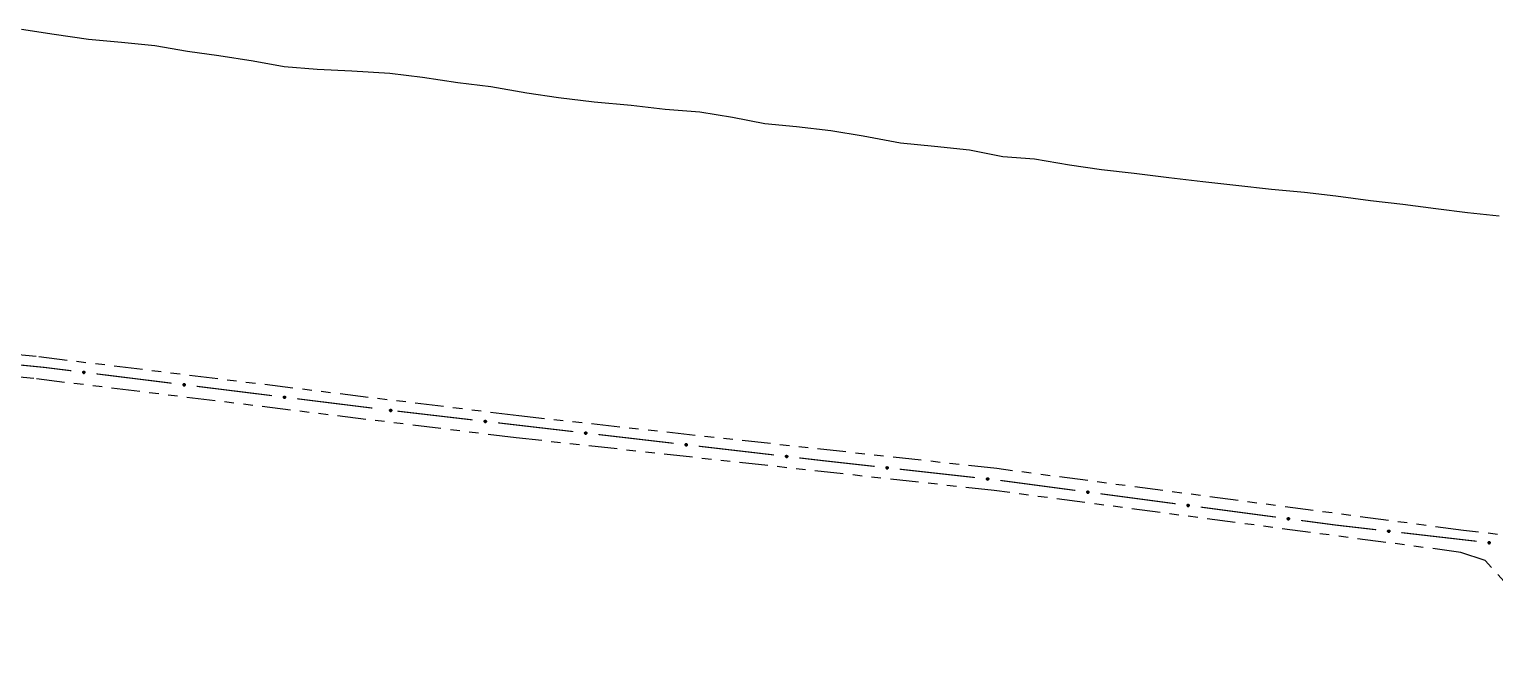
# Model space of a CAD drawing. Extents: x 210853 to 212686, y 4878863 to 4882037.
# Drawn here: x 211637.1 to 211868.9, y 4879648.9 to 4879748.4 of the extents above; entities that cross this region are included whole.
import ezdxf

# ---------------------------------------------------------------- set-up
doc = ezdxf.new("R2010")
doc.units = 0
doc.header["$LTSCALE"] = 1.5
doc.header["$MEASUREMENT"] = 0
doc.linetypes.add('TRACO_13', pattern=[8, 5, -1, 1, -1])
doc.linetypes.add('TRACO_25', pattern=[8, 3, -1, 1, -1, 1, -1])
for name, color, linetype in [('HD-CURSO-INTER', 170, 'CONTINUOUS'), ('SV-EIXO-RUA-N-PAV', 6, 'CONTINUOUS'), ('SV-RUA-NAO-PAV', 7, 'CONTINUOUS')]:
    doc.layers.add(name, color=color, linetype=linetype)

msp = doc.modelspace()

# ---------------------------------------------------------------- linework, layer by layer
at = {"layer": 'HD-CURSO-INTER', "linetype": 'TRACO_13'}
msp.add_polyline3d([(211635.853897, 4879748.361607, 11.819905), (211641.022108, 4879747.606662, 11.79043), (211646.410269, 4879746.791952, 11.751129), (211651.658175, 4879746.316883, 11.731479), (211656.936085, 4879745.821855, 11.643052), (211662.084439, 4879744.926989, 11.643052), (211667.052728, 4879744.191855, 11.643052), (211672.470903, 4879743.347192, 11.643052), (211677.409331, 4879742.482122, 11.643052), (211682.617218, 4879742.046991, 11.643052), (211688.094783, 4879741.811958, 11.643052), (211694.132218, 4879741.427519, 11.633227), (211699.260316, 4879740.812442, 11.623402), (211704.868408, 4879739.957952, 11.613577), (211710.096485, 4879739.312984, 11.613577), (211715.814667, 4879738.308694, 11.603752), (211720.822956, 4879737.553609, 11.534976), (211726.470829, 4879736.909009, 11.495675), (211732.298519, 4879736.364497, 11.495675), (211737.676523, 4879735.71966, 11.476025), (211743.164274, 4879735.284774, 11.367948), (211748.352533, 4879734.469888, 11.338472), (211753.431035, 4879733.455044, 11.289347), (211758.449062, 4879732.969781, 11.259871), (211763.867047, 4879732.324979, 11.259871), (211769.02532, 4879731.510067, 11.259871), (211774.92351, 4879730.406004, 11.250046), (211780.271405, 4879729.891051, 11.083018), (211785.809312, 4879729.266341, 10.955292), (211791.087717, 4879728.251672, 10.945466), (211796.125649, 4879727.856364, 10.87669), (211801.633866, 4879726.921842, 10.827564), (211806.702116, 4879726.176803, 10.827564), (211811.870165, 4879725.59174, 10.827564), (211817.38813, 4879724.917047, 10.827564), (211822.776101, 4879724.302198, 10.827564), (211827.98415, 4879723.697184, 10.798089), (211833.602047, 4879723.042565, 10.798089), (211838.819948, 4879722.587456, 10.768614), (211843.788084, 4879722.012211, 10.729313), (211849.27613, 4879721.26754, 10.621236), (211854.404199, 4879720.682443, 10.601586), (211859.602329, 4879719.997476, 10.57211), (211864.610484, 4879719.382294, 10.581936), (211869.658563, 4879718.827106, 10.473859)], dxfattribs=at)
at = {"layer": 'SV-EIXO-RUA-N-PAV', "const_width": 0.18}
for points in [[(211631.781285, 4879695.622923), (211638.746782, 4879694.928767)], [(211638.746782, 4879694.928767), (211639.460101, 4879694.857681)], [(211639.460101, 4879694.857681), (211643.710666, 4879694.33038)], [(211647.680238, 4879693.837936), (211659.588953, 4879692.360607)], [(211663.558525, 4879691.868164), (211675.46724, 4879690.390834)], [(211679.436812, 4879689.898391), (211691.345527, 4879688.421062)], [(211695.316072, 4879687.936718), (211707.235645, 4879686.549713)], [(211711.208836, 4879686.087378), (211723.128409, 4879684.700373)], [(211727.1016, 4879684.238038), (211739.021173, 4879682.851033)], [(211742.994364, 4879682.388698), (211754.913936, 4879681.001693)], [(211758.887127, 4879680.539358), (211761.867021, 4879680.192606)], [(211761.867021, 4879680.192606), (211762.627922, 4879680.104066)], [(211762.627922, 4879680.104066), (211770.811525, 4879679.194777)], [(211774.78706, 4879678.75305), (211786.713665, 4879677.427872)], [(211790.687982, 4879676.976172), (211802.583038, 4879675.392619)], [(211806.548057, 4879674.864769), (211818.443113, 4879673.281216)], [(211822.408132, 4879672.753365), (211834.303188, 4879671.169813)], [(211838.268207, 4879670.641962), (211843.22448, 4879669.982148)], [(211843.22448, 4879669.982148), (211843.772805, 4879669.909152)], [(211843.772805, 4879669.909152), (211850.17742, 4879669.172519)], [(211854.151222, 4879668.715468), (211866.072629, 4879667.344316)]]:
    msp.add_lwpolyline(points, dxfattribs=at)
at = {"layer": 'SV-EIXO-RUA-N-PAV'}
for points in [[(211645.566417, 4879694.21109), (211645.604565, 4879694.241696), (211645.64361, 4879694.2602), (211645.680617, 4879694.26626), (211645.714716, 4879694.263088), (211645.749236, 4879694.255914), (211645.782442, 4879694.241002), (211645.815632, 4879694.216288), (211645.846603, 4879694.178236), (211645.86293, 4879694.136992), (211645.870812, 4879694.101028), (211645.869552, 4879694.065281), (211645.862021, 4879694.031864), (211645.845391, 4879693.997883), (211645.820017, 4879693.964493), (211645.781, 4879693.934276), (211645.742597, 4879693.916398), (211645.706648, 4879693.911477), (211645.670718, 4879693.912971), (211645.635565, 4879693.920718), (211645.603052, 4879693.935543), (211645.56948, 4879693.961151), (211645.540166, 4879694.000056), (211645.521898, 4879694.038155), (211645.516473, 4879694.074026), (211645.51874, 4879694.109365), (211645.525515, 4879694.144075), (211645.539115, 4879694.17808), (211645.566417, 4879694.21109)], [(211661.444703, 4879692.241317), (211661.482852, 4879692.271924), (211661.521897, 4879692.290427), (211661.558904, 4879692.296488), (211661.593003, 4879692.293315), (211661.627522, 4879692.286141), (211661.660729, 4879692.27123), (211661.693919, 4879692.246516), (211661.72489, 4879692.208463), (211661.741217, 4879692.16722), (211661.749099, 4879692.131256), (211661.747839, 4879692.095509), (211661.740308, 4879692.062092), (211661.723678, 4879692.028111), (211661.698304, 4879691.99472), (211661.659287, 4879691.964504), (211661.620884, 4879691.946626), (211661.584935, 4879691.941704), (211661.549005, 4879691.943199), (211661.513852, 4879691.950945), (211661.481339, 4879691.965771), (211661.447767, 4879691.991379), (211661.418453, 4879692.030284), (211661.400185, 4879692.068382), (211661.394759, 4879692.104253), (211661.397027, 4879692.139593), (211661.403802, 4879692.174303), (211661.417402, 4879692.208307), (211661.444703, 4879692.241317)], [(211677.32299, 4879690.271545), (211677.361139, 4879690.302151), (211677.400184, 4879690.320655), (211677.437191, 4879690.326715), (211677.47129, 4879690.323543), (211677.505809, 4879690.316369), (211677.539016, 4879690.301457), (211677.572206, 4879690.276743), (211677.603177, 4879690.238691), (211677.619504, 4879690.197447), (211677.627386, 4879690.161483), (211677.626126, 4879690.125736), (211677.618594, 4879690.092319), (211677.601965, 4879690.058338), (211677.576591, 4879690.024948), (211677.537574, 4879689.994731), (211677.499171, 4879689.976853), (211677.463222, 4879689.971931), (211677.427292, 4879689.973426), (211677.392138, 4879689.981173), (211677.359626, 4879689.995998), (211677.326054, 4879690.021606), (211677.29674, 4879690.060511), (211677.278472, 4879690.09861), (211677.273046, 4879690.134481), (211677.275314, 4879690.16982), (211677.282089, 4879690.20453), (211677.295689, 4879690.238535), (211677.32299, 4879690.271545)], [(211694.117408, 4879688.187022), (211694.155323, 4879688.217917), (211694.194227, 4879688.236716), (211694.231187, 4879688.243056), (211694.265309, 4879688.240143), (211694.299882, 4879688.233231), (211694.333201, 4879688.218571), (211694.366577, 4879688.194109), (211694.397836, 4879688.156293), (211694.414475, 4879688.115174), (211694.42263, 4879688.079271), (211694.42164, 4879688.043516), (211694.414362, 4879688.010043), (211694.397991, 4879687.975936), (211694.372871, 4879687.942355), (211694.334084, 4879687.911843), (211694.295818, 4879687.893675), (211694.259907, 4879687.88848), (211694.223967, 4879687.889703), (211694.188756, 4879687.897183), (211694.156132, 4879687.911761), (211694.122366, 4879687.937114), (211694.092759, 4879687.975795), (211694.074202, 4879688.013755), (211694.068505, 4879688.049583), (211694.070505, 4879688.084939), (211694.077016, 4879688.119699), (211694.090358, 4879688.153806), (211694.117408, 4879688.187022)], [(211709.092246, 4879686.444495), (211709.130162, 4879686.47539), (211709.169065, 4879686.494189), (211709.206026, 4879686.50053), (211709.240148, 4879686.497616), (211709.27472, 4879686.490704), (211709.308039, 4879686.476044), (211709.341416, 4879686.451583), (211709.372674, 4879686.413766), (211709.389313, 4879686.372647), (211709.397468, 4879686.336744), (211709.396479, 4879686.300989), (211709.389201, 4879686.267516), (211709.372829, 4879686.23341), (211709.347709, 4879686.199828), (211709.308923, 4879686.169316), (211709.270656, 4879686.151148), (211709.234745, 4879686.145954), (211709.198805, 4879686.147176), (211709.163594, 4879686.154656), (211709.13097, 4879686.169234), (211709.097204, 4879686.194587), (211709.067597, 4879686.233268), (211709.04904, 4879686.271228), (211709.043343, 4879686.307056), (211709.045343, 4879686.342412), (211709.051854, 4879686.377172), (211709.065196, 4879686.411279), (211709.092246, 4879686.444495)], [(211724.98501, 4879684.595155), (211725.022925, 4879684.62605), (211725.061829, 4879684.644849), (211725.09879, 4879684.65119), (211725.132912, 4879684.648276), (211725.167484, 4879684.641364), (211725.200803, 4879684.626704), (211725.23418, 4879684.602243), (211725.265438, 4879684.564426), (211725.282077, 4879684.523307), (211725.290232, 4879684.487404), (211725.289242, 4879684.451649), (211725.281965, 4879684.418176), (211725.265593, 4879684.38407), (211725.240473, 4879684.350488), (211725.201686, 4879684.319976), (211725.16342, 4879684.301808), (211725.127509, 4879684.296614), (211725.091569, 4879684.297836), (211725.056358, 4879684.305316), (211725.023734, 4879684.319894), (211724.989968, 4879684.345247), (211724.960361, 4879684.383928), (211724.941804, 4879684.421888), (211724.936107, 4879684.457716), (211724.938107, 4879684.493072), (211724.944618, 4879684.527832), (211724.95796, 4879684.561939), (211724.98501, 4879684.595155)], [(211740.877774, 4879682.745815), (211740.915689, 4879682.77671), (211740.954593, 4879682.795509), (211740.991553, 4879682.80185), (211741.025675, 4879682.798936), (211741.060248, 4879682.792024), (211741.093567, 4879682.777364), (211741.126943, 4879682.752903), (211741.158202, 4879682.715086), (211741.174841, 4879682.673967), (211741.182996, 4879682.638064), (211741.182006, 4879682.602309), (211741.174728, 4879682.568836), (211741.158357, 4879682.53473), (211741.133237, 4879682.501148), (211741.09445, 4879682.470637), (211741.056184, 4879682.452468), (211741.020273, 4879682.447274), (211740.984333, 4879682.448496), (211740.949122, 4879682.455976), (211740.916498, 4879682.470554), (211740.882732, 4879682.495907), (211740.853125, 4879682.534588), (211740.834568, 4879682.572548), (211740.828871, 4879682.608376), (211740.830871, 4879682.643732), (211740.837382, 4879682.678493), (211740.850724, 4879682.712599), (211740.877774, 4879682.745815)], [(211756.770538, 4879680.896475), (211756.808453, 4879680.92737), (211756.847357, 4879680.946169), (211756.884317, 4879680.95251), (211756.918439, 4879680.949596), (211756.953012, 4879680.942684), (211756.986331, 4879680.928024), (211757.019707, 4879680.903563), (211757.050966, 4879680.865746), (211757.067605, 4879680.824627), (211757.075759, 4879680.788724), (211757.07477, 4879680.752969), (211757.067492, 4879680.719496), (211757.05112, 4879680.68539), (211757.026001, 4879680.651808), (211756.987214, 4879680.621297), (211756.948947, 4879680.603128), (211756.913036, 4879680.597934), (211756.877097, 4879680.599156), (211756.841885, 4879680.606636), (211756.809262, 4879680.621214), (211756.775496, 4879680.646567), (211756.745888, 4879680.685248), (211756.727331, 4879680.723208), (211756.721634, 4879680.759036), (211756.723634, 4879680.794392), (211756.730146, 4879680.829153), (211756.743487, 4879680.863259), (211756.770538, 4879680.896475)], [(211772.668648, 4879679.099188), (211772.706402, 4879679.130278), (211772.745207, 4879679.149279), (211772.782135, 4879679.155811), (211772.816271, 4879679.153075), (211772.850879, 4879679.146342), (211772.884274, 4879679.131855), (211772.917777, 4879679.107567), (211772.949231, 4879679.069913), (211772.966083, 4879679.028881), (211772.974424, 4879678.993021), (211772.97362, 4879678.957261), (211772.966516, 4879678.92375), (211772.950321, 4879678.88956), (211772.925375, 4879678.855848), (211772.886748, 4879678.825136), (211772.848576, 4879678.806769), (211772.812692, 4879678.801389), (211772.776747, 4879678.802425), (211772.741497, 4879678.809722), (211772.708798, 4879678.824131), (211772.674901, 4879678.849309), (211772.645094, 4879678.887836), (211772.62634, 4879678.925698), (211772.620457, 4879678.961497), (211772.622274, 4879678.996863), (211772.628605, 4879679.031656), (211772.64177, 4879679.065832), (211772.668648, 4879679.099188)], [(211788.570787, 4879677.332283), (211788.608542, 4879677.363373), (211788.647347, 4879677.382374), (211788.684274, 4879677.388906), (211788.718411, 4879677.38617), (211788.753019, 4879677.379437), (211788.786414, 4879677.36495), (211788.819916, 4879677.340662), (211788.851371, 4879677.303008), (211788.868222, 4879677.261976), (211788.876563, 4879677.226116), (211788.875759, 4879677.190356), (211788.868655, 4879677.156846), (211788.85246, 4879677.122655), (211788.827515, 4879677.088943), (211788.788887, 4879677.058231), (211788.750715, 4879677.039864), (211788.714832, 4879677.034484), (211788.678886, 4879677.03552), (211788.643637, 4879677.042817), (211788.610938, 4879677.057226), (211788.577041, 4879677.082404), (211788.547233, 4879677.120931), (211788.52848, 4879677.158794), (211788.522597, 4879677.194592), (211788.524414, 4879677.229958), (211788.530745, 4879677.264751), (211788.543909, 4879677.298927), (211788.570787, 4879677.332283)], [(211804.43765, 4879675.256772), (211804.47607, 4879675.287037), (211804.515279, 4879675.305192), (211804.552339, 4879675.310921), (211804.586408, 4879675.307445), (211804.620862, 4879675.299963), (211804.653935, 4879675.284756), (211804.686903, 4879675.259746), (211804.717533, 4879675.221419), (211804.733491, 4879675.180031), (211804.741052, 4879675.143998), (211804.739472, 4879675.108264), (211804.731643, 4879675.074916), (211804.714711, 4879675.041084), (211804.68904, 4879675.007922), (211804.649755, 4879674.978055), (211804.611194, 4879674.96052), (211804.575202, 4879674.95592), (211804.539287, 4879674.957735), (211804.504204, 4879674.965795), (211804.471826, 4879674.98091), (211804.438483, 4879675.006817), (211804.409518, 4879675.045981), (211804.39159, 4879675.084242), (211804.386485, 4879675.12016), (211804.389068, 4879675.155477), (211804.396153, 4879675.190126), (211804.410055, 4879675.224007), (211804.43765, 4879675.256772)], [(211820.297725, 4879673.145369), (211820.336145, 4879673.175634), (211820.375354, 4879673.193788), (211820.412414, 4879673.199518), (211820.446483, 4879673.196042), (211820.480937, 4879673.18856), (211820.514009, 4879673.173352), (211820.546977, 4879673.148343), (211820.577608, 4879673.110016), (211820.593565, 4879673.068628), (211820.601127, 4879673.032595), (211820.599547, 4879672.996861), (211820.591718, 4879672.963512), (211820.574785, 4879672.929681), (211820.549115, 4879672.896519), (211820.50983, 4879672.866652), (211820.471269, 4879672.849117), (211820.435277, 4879672.844516), (211820.399362, 4879672.846331), (211820.364279, 4879672.854392), (211820.331901, 4879672.869507), (211820.298558, 4879672.895413), (211820.269593, 4879672.934578), (211820.251665, 4879672.972838), (211820.24656, 4879673.008756), (211820.249143, 4879673.044074), (211820.256227, 4879673.078722), (211820.27013, 4879673.112604), (211820.297725, 4879673.145369)], [(211836.1578, 4879671.033966), (211836.19622, 4879671.06423), (211836.235429, 4879671.082385), (211836.272489, 4879671.088114), (211836.306558, 4879671.084638), (211836.341012, 4879671.077156), (211836.374084, 4879671.061949), (211836.407052, 4879671.03694), (211836.437682, 4879670.998612), (211836.45364, 4879670.957225), (211836.461201, 4879670.921192), (211836.459622, 4879670.885458), (211836.451793, 4879670.852109), (211836.43486, 4879670.818278), (211836.40919, 4879670.785115), (211836.369905, 4879670.755248), (211836.331344, 4879670.737713), (211836.295352, 4879670.733113), (211836.259437, 4879670.734928), (211836.224354, 4879670.742988), (211836.191975, 4879670.758103), (211836.158633, 4879670.78401), (211836.129668, 4879670.823175), (211836.11174, 4879670.861435), (211836.106635, 4879670.897353), (211836.109218, 4879670.932671), (211836.116302, 4879670.967319), (211836.130205, 4879671.001201), (211836.1578, 4879671.033966)], [(211852.034159, 4879669.06977), (211852.072033, 4879669.100716), (211852.110912, 4879669.119567), (211852.147864, 4879669.125956), (211852.18199, 4879669.123088), (211852.216572, 4879669.116222), (211852.24991, 4879669.101607), (211852.283319, 4879669.077189), (211852.314628, 4879669.039415), (211852.331321, 4879668.998318), (211852.339524, 4879668.962426), (211852.338582, 4879668.926669), (211852.331349, 4879668.893186), (211852.315022, 4879668.859058), (211852.289947, 4879668.825443), (211852.251201, 4879668.79488), (211852.212959, 4879668.776661), (211852.177055, 4879668.771419), (211852.141114, 4879668.772593), (211852.105892, 4879668.780026), (211852.073249, 4879668.794562), (211852.03945, 4879668.819869), (211852.009791, 4879668.858511), (211851.991183, 4879668.896446), (211851.985439, 4879668.932267), (211851.987392, 4879668.967625), (211851.993857, 4879669.002394), (211852.007153, 4879669.036519), (211852.034159, 4879669.06977)], [(211867.929369, 4879667.241567), (211867.967242, 4879667.272512), (211868.006121, 4879667.291363), (211868.043073, 4879667.297753), (211868.077199, 4879667.294885), (211868.111781, 4879667.288018), (211868.145119, 4879667.273403), (211868.178528, 4879667.248986), (211868.209837, 4879667.211211), (211868.22653, 4879667.170114), (211868.234733, 4879667.134222), (211868.233791, 4879667.098466), (211868.226558, 4879667.064983), (211868.210232, 4879667.030855), (211868.185156, 4879666.99724), (211868.14641, 4879666.966677), (211868.108168, 4879666.948457), (211868.072264, 4879666.943215), (211868.036323, 4879666.94439), (211868.001101, 4879666.951823), (211867.968458, 4879666.966358), (211867.934659, 4879666.991666), (211867.905, 4879667.030308), (211867.886393, 4879667.068242), (211867.880648, 4879667.104063), (211867.882601, 4879667.139422), (211867.889066, 4879667.174191), (211867.902362, 4879667.208315), (211867.929369, 4879667.241567)]]:
    msp.add_lwpolyline(points, close=True, dxfattribs=at)
for points in [[(211645.516473, 4879694.074026), (211645.869552, 4879694.065281)], [(211645.51874, 4879694.109365), (211645.870812, 4879694.101028)], [(211645.520132, 4879694.090947), (211645.868115, 4879694.080778)], [(211645.521898, 4879694.038155), (211645.862021, 4879694.031864)], [(211645.522535, 4879694.0549), (211645.86273, 4879694.048447)], [(211645.525515, 4879694.144075), (211645.86293, 4879694.136992)], [(211645.526021, 4879694.127341), (211645.862154, 4879694.121392)], [(211645.533062, 4879694.017844), (211645.848883, 4879694.014415)], [(211645.536992, 4879694.160355), (211645.850272, 4879694.158616)], [(211645.539115, 4879694.17808), (211645.846603, 4879694.178236)], [(211645.540166, 4879694.000056), (211645.845391, 4879693.997883)], [(211645.553379, 4879694.192697), (211645.827389, 4879694.195829)], [(211645.558822, 4879693.981649), (211645.82962, 4879693.981055)], [(211645.566417, 4879694.21109), (211645.815632, 4879694.216288)], [(211645.56948, 4879693.961151), (211645.820017, 4879693.964493)], [(211645.587873, 4879694.226917), (211645.791646, 4879694.229138)], [(211645.592024, 4879693.950031), (211645.792753, 4879693.949879)], [(211645.603052, 4879693.935543), (211645.781, 4879693.934276)], [(211645.604565, 4879694.241696), (211645.782442, 4879694.241002)], [(211645.623694, 4879693.928227), (211645.755371, 4879693.925642)], [(211645.626777, 4879694.25234), (211645.756932, 4879694.248569)], [(211645.635565, 4879693.920718), (211645.742597, 4879693.916398)], [(211645.64361, 4879694.2602), (211645.749236, 4879694.255914)], [(211661.394759, 4879692.104253), (211661.747839, 4879692.095509)], [(211661.397027, 4879692.139593), (211661.749099, 4879692.131256)], [(211661.398418, 4879692.121175), (211661.746402, 4879692.111006)], [(211661.400185, 4879692.068382), (211661.740308, 4879692.062092)], [(211661.400821, 4879692.085127), (211661.741016, 4879692.078674)], [(211661.403802, 4879692.174303), (211661.741217, 4879692.16722)], [(211661.404308, 4879692.157569), (211661.740441, 4879692.15162)], [(211661.411349, 4879692.048072), (211661.72717, 4879692.044642)], [(211661.415279, 4879692.190582), (211661.728559, 4879692.188843)], [(211661.417402, 4879692.208307), (211661.72489, 4879692.208463)], [(211661.418453, 4879692.030284), (211661.723678, 4879692.028111)], [(211661.431666, 4879692.222924), (211661.705676, 4879692.226056)], [(211661.437109, 4879692.011877), (211661.707907, 4879692.011282)], [(211661.444703, 4879692.241317), (211661.693919, 4879692.246516)], [(211661.447767, 4879691.991379), (211661.698304, 4879691.99472)], [(211661.46616, 4879692.257144), (211661.669933, 4879692.259365)], [(211661.470311, 4879691.980258), (211661.671039, 4879691.980106)], [(211661.481339, 4879691.965771), (211661.659287, 4879691.964504)], [(211661.482852, 4879692.271924), (211661.660729, 4879692.27123)], [(211661.501981, 4879691.958455), (211661.633658, 4879691.955869)], [(211661.505064, 4879692.282568), (211661.635219, 4879692.278796)], [(211661.513852, 4879691.950945), (211661.620884, 4879691.946626)], [(211661.521897, 4879692.290427), (211661.627522, 4879692.286141)], [(211677.293566, 4879690.22081), (211677.606846, 4879690.21907)], [(211677.295689, 4879690.238535), (211677.603177, 4879690.238691)], [(211677.309953, 4879690.253151), (211677.583963, 4879690.256284)], [(211677.32299, 4879690.271545), (211677.572206, 4879690.276743)], [(211677.344447, 4879690.287372), (211677.54822, 4879690.289592)], [(211677.361139, 4879690.302151), (211677.539016, 4879690.301457)], [(211677.383351, 4879690.312795), (211677.513506, 4879690.309024)], [(211677.400184, 4879690.320655), (211677.505809, 4879690.316369)], [(211677.273046, 4879690.134481), (211677.626126, 4879690.125736)], [(211677.275314, 4879690.16982), (211677.627386, 4879690.161483)], [(211677.276705, 4879690.151402), (211677.624689, 4879690.141233)], [(211677.278472, 4879690.09861), (211677.618594, 4879690.092319)], [(211677.279108, 4879690.115355), (211677.619303, 4879690.108901)], [(211677.282089, 4879690.20453), (211677.619504, 4879690.197447)], [(211677.282595, 4879690.187796), (211677.618728, 4879690.181847)], [(211677.289636, 4879690.078299), (211677.605457, 4879690.07487)], [(211677.29674, 4879690.060511), (211677.601965, 4879690.058338)], [(211677.315396, 4879690.042104), (211677.586194, 4879690.04151)], [(211677.326054, 4879690.021606), (211677.576591, 4879690.024948)], [(211677.348598, 4879690.010485), (211677.549326, 4879690.010334)], [(211677.359626, 4879689.995998), (211677.537574, 4879689.994731)], [(211677.380268, 4879689.988682), (211677.511945, 4879689.986097)], [(211677.392138, 4879689.981173), (211677.499171, 4879689.976853)], [(211694.068505, 4879688.049583), (211694.42164, 4879688.043516)], [(211694.070505, 4879688.084939), (211694.42263, 4879688.079271)], [(211694.072035, 4879688.066532), (211694.420086, 4879688.059001)], [(211694.074202, 4879688.013755), (211694.414362, 4879688.010043)], [(211694.074712, 4879688.030504), (211694.414946, 4879688.02663)], [(211694.077016, 4879688.119699), (211694.414475, 4879688.115174)], [(211694.077649, 4879688.10297), (211694.413817, 4879688.099569)], [(211694.08552, 4879687.993529), (211694.401357, 4879687.992494)], [(211694.088369, 4879688.136065), (211694.401653, 4879688.136701)], [(211694.090358, 4879688.153806), (211694.397836, 4879688.156293)], [(211694.092759, 4879687.975795), (211694.397991, 4879687.975936)], [(211694.10451, 4879688.16853), (211694.378488, 4879688.17374)], [(211694.111553, 4879687.95753), (211694.382348, 4879687.958989)], [(211694.117408, 4879688.187022), (211694.366577, 4879688.194109)], [(211694.122366, 4879687.937114), (211694.372871, 4879687.942355)], [(211694.138744, 4879688.203011), (211694.342495, 4879688.206777)], [(211694.144994, 4879687.926164), (211694.345718, 4879687.927535)], [(211694.155323, 4879688.217917), (211694.333201, 4879688.218571)], [(211694.156132, 4879687.911761), (211694.334084, 4879687.911843)], [(211694.176828, 4879687.904602), (211694.308521, 4879687.903015)], [(211694.177454, 4879688.228729), (211694.307634, 4879688.225944)], [(211694.188756, 4879687.897183), (211694.295818, 4879687.893675)], [(211694.194227, 4879688.236716), (211694.299882, 4879688.233231)], [(211709.043343, 4879686.307056), (211709.396479, 4879686.300989)], [(211709.045343, 4879686.342412), (211709.397468, 4879686.336744)], [(211709.046874, 4879686.324005), (211709.394925, 4879686.316474)], [(211709.04904, 4879686.271228), (211709.389201, 4879686.267516)], [(211709.04955, 4879686.287977), (211709.389784, 4879686.284103)], [(211709.051854, 4879686.377172), (211709.389313, 4879686.372647)], [(211709.052487, 4879686.360443), (211709.388655, 4879686.357042)], [(211709.060358, 4879686.251002), (211709.376196, 4879686.249967)], [(211709.063207, 4879686.393539), (211709.376491, 4879686.394174)], [(211709.065196, 4879686.411279), (211709.372674, 4879686.413766)], [(211709.067597, 4879686.233268), (211709.372829, 4879686.23341)], [(211709.079348, 4879686.426004), (211709.353327, 4879686.431213)], [(211709.086392, 4879686.215003), (211709.357186, 4879686.216462)], [(211709.092246, 4879686.444495), (211709.341416, 4879686.451583)], [(211709.097204, 4879686.194587), (211709.347709, 4879686.199828)], [(211709.113583, 4879686.460484), (211709.317333, 4879686.46425)], [(211709.119832, 4879686.183638), (211709.320556, 4879686.185008)], [(211709.130162, 4879686.47539), (211709.308039, 4879686.476044)], [(211709.13097, 4879686.169234), (211709.308923, 4879686.169316)], [(211709.151666, 4879686.162075), (211709.28336, 4879686.160488)], [(211709.152292, 4879686.486202), (211709.282473, 4879686.483417)], [(211709.163594, 4879686.154656), (211709.270656, 4879686.151148)], [(211709.169065, 4879686.494189), (211709.27472, 4879686.490704)], [(211724.936107, 4879684.457716), (211725.289242, 4879684.451649)], [(211724.938107, 4879684.493072), (211725.290232, 4879684.487404)], [(211724.939637, 4879684.474665), (211725.287688, 4879684.467134)], [(211724.941804, 4879684.421888), (211725.281965, 4879684.418176)], [(211724.942314, 4879684.438637), (211725.282548, 4879684.434763)], [(211724.944618, 4879684.527832), (211725.282077, 4879684.523307)], [(211724.945251, 4879684.511103), (211725.281419, 4879684.507702)], [(211724.953122, 4879684.401662), (211725.26896, 4879684.400627)], [(211724.955971, 4879684.544199), (211725.269255, 4879684.544834)], [(211724.95796, 4879684.561939), (211725.265438, 4879684.564426)], [(211724.960361, 4879684.383928), (211725.265593, 4879684.38407)], [(211724.972112, 4879684.576664), (211725.246091, 4879684.581873)], [(211724.979155, 4879684.365663), (211725.24995, 4879684.367122)], [(211724.98501, 4879684.595155), (211725.23418, 4879684.602243)], [(211724.989968, 4879684.345247), (211725.240473, 4879684.350488)], [(211725.006347, 4879684.611144), (211725.210097, 4879684.61491)], [(211725.012596, 4879684.334298), (211725.21332, 4879684.335668)], [(211725.022925, 4879684.62605), (211725.200803, 4879684.626704)], [(211725.023734, 4879684.319894), (211725.201686, 4879684.319976)], [(211725.04443, 4879684.312735), (211725.176124, 4879684.311148)], [(211725.045056, 4879684.636862), (211725.175236, 4879684.634077)], [(211725.056358, 4879684.305316), (211725.16342, 4879684.301808)], [(211725.061829, 4879684.644849), (211725.167484, 4879684.641364)], [(211740.828871, 4879682.608376), (211741.182006, 4879682.602309)], [(211740.830871, 4879682.643732), (211741.182996, 4879682.638064)], [(211740.832401, 4879682.625325), (211741.180452, 4879682.617794)], [(211740.834568, 4879682.572548), (211741.174728, 4879682.568836)], [(211740.835078, 4879682.589297), (211741.175312, 4879682.585423)], [(211740.837382, 4879682.678493), (211741.174841, 4879682.673967)], [(211740.838015, 4879682.661763), (211741.174183, 4879682.658362)], [(211740.845886, 4879682.552322), (211741.161723, 4879682.551287)], [(211740.848735, 4879682.694859), (211741.162019, 4879682.695494)], [(211740.850724, 4879682.712599), (211741.158202, 4879682.715086)], [(211740.853125, 4879682.534588), (211741.158357, 4879682.53473)], [(211740.864876, 4879682.727324), (211741.138854, 4879682.732533)], [(211740.871919, 4879682.516323), (211741.142714, 4879682.517782)], [(211740.877774, 4879682.745815), (211741.126943, 4879682.752903)], [(211740.882732, 4879682.495907), (211741.133237, 4879682.501148)], [(211740.89911, 4879682.761804), (211741.102861, 4879682.76557)], [(211740.90536, 4879682.484958), (211741.106084, 4879682.486328)], [(211740.915689, 4879682.77671), (211741.093567, 4879682.777364)], [(211740.916498, 4879682.470554), (211741.09445, 4879682.470637)], [(211740.937194, 4879682.463395), (211741.068887, 4879682.461808)], [(211740.93782, 4879682.787522), (211741.068, 4879682.784737)], [(211740.949122, 4879682.455976), (211741.056184, 4879682.452468)], [(211740.954593, 4879682.795509), (211741.060248, 4879682.792024)], [(211756.830584, 4879680.938182), (211756.960764, 4879680.935397)], [(211756.847357, 4879680.946169), (211756.953012, 4879680.942684)], [(211756.721634, 4879680.759036), (211757.07477, 4879680.752969)], [(211756.723634, 4879680.794392), (211757.075759, 4879680.788724)], [(211756.725165, 4879680.775985), (211757.073216, 4879680.768454)], [(211756.727331, 4879680.723208), (211757.067492, 4879680.719496)], [(211756.727841, 4879680.739957), (211757.068075, 4879680.736083)], [(211756.730146, 4879680.829153), (211757.067605, 4879680.824627)], [(211756.730779, 4879680.812423), (211757.066947, 4879680.809022)], [(211756.73865, 4879680.702982), (211757.054487, 4879680.701947)], [(211756.741499, 4879680.845519), (211757.054783, 4879680.846154)], [(211756.743487, 4879680.863259), (211757.050966, 4879680.865746)], [(211756.745888, 4879680.685248), (211757.05112, 4879680.68539)], [(211756.75764, 4879680.877984), (211757.031618, 4879680.883193)], [(211756.764683, 4879680.666983), (211757.035477, 4879680.668442)], [(211756.770538, 4879680.896475), (211757.019707, 4879680.903563)], [(211756.775496, 4879680.646567), (211757.026001, 4879680.651808)], [(211756.791874, 4879680.912464), (211756.995624, 4879680.91623)], [(211756.798124, 4879680.635618), (211756.998848, 4879680.636988)], [(211756.808453, 4879680.92737), (211756.986331, 4879680.928024)], [(211756.809262, 4879680.621214), (211756.987214, 4879680.621297)], [(211756.829958, 4879680.614055), (211756.961651, 4879680.612468)], [(211756.841885, 4879680.606636), (211756.948947, 4879680.603128)], [(211772.620457, 4879678.961497), (211772.97362, 4879678.957261)], [(211772.622274, 4879678.996863), (211772.974424, 4879678.993021)], [(211772.6239, 4879678.978464), (211772.971985, 4879678.972738)], [(211772.62634, 4879678.925698), (211772.966516, 4879678.92375)], [(211772.626763, 4879678.94245), (211772.967013, 4879678.94034)], [(211772.628605, 4879679.031656), (211772.966083, 4879679.028881)], [(211772.629325, 4879679.01493), (211772.965506, 4879679.013273)], [(211772.637763, 4879678.905532), (211772.953602, 4879678.906135)], [(211772.639873, 4879679.048081), (211772.95315, 4879679.050341)], [(211772.64177, 4879679.065832), (211772.949231, 4879679.069913)], [(211772.645094, 4879678.887836), (211772.950321, 4879678.88956)], [(211772.655846, 4879679.080629), (211772.929793, 4879679.08726)], [(211772.663983, 4879678.869669), (211772.934766, 4879678.872532)], [(211772.668648, 4879679.099188), (211772.917777, 4879679.107567)], [(211772.674901, 4879678.849309), (211772.925375, 4879678.855848)], [(211772.689901, 4879679.115287), (211772.893629, 4879679.120109)], [(211772.697586, 4879678.838477), (211772.8983, 4879678.840888)], [(211772.706402, 4879679.130278), (211772.884274, 4879679.131855)], [(211772.708798, 4879678.824131), (211772.886748, 4879678.825136)], [(211772.728476, 4879679.141205), (211772.858669, 4879679.139096)], [(211772.729531, 4879678.817079), (211772.861231, 4879678.816175)], [(211772.741497, 4879678.809722), (211772.848576, 4879678.806769)], [(211772.745207, 4879679.149279), (211772.850879, 4879679.146342)], [(211788.522597, 4879677.194592), (211788.875759, 4879677.190356)], [(211788.524414, 4879677.229958), (211788.876563, 4879677.226116)], [(211788.52604, 4879677.211559), (211788.874125, 4879677.205833)], [(211788.52848, 4879677.158794), (211788.868655, 4879677.156846)], [(211788.528903, 4879677.175545), (211788.869152, 4879677.173436)], [(211788.530745, 4879677.264751), (211788.868222, 4879677.261976)], [(211788.531464, 4879677.248025), (211788.867646, 4879677.246368)], [(211788.539903, 4879677.138627), (211788.855741, 4879677.13923)], [(211788.542013, 4879677.281176), (211788.855289, 4879677.283437)], [(211788.543909, 4879677.298927), (211788.851371, 4879677.303008)], [(211788.547233, 4879677.120931), (211788.85246, 4879677.122655)], [(211788.557985, 4879677.313724), (211788.831933, 4879677.320355)], [(211788.566122, 4879677.102764), (211788.836906, 4879677.105627)], [(211788.570787, 4879677.332283), (211788.819916, 4879677.340662)], [(211788.577041, 4879677.082404), (211788.827515, 4879677.088943)], [(211788.59204, 4879677.348382), (211788.795768, 4879677.353204)], [(211788.599725, 4879677.071572), (211788.80044, 4879677.073983)], [(211788.608542, 4879677.363373), (211788.786414, 4879677.36495)], [(211788.610938, 4879677.057226), (211788.788887, 4879677.058231)], [(211788.630616, 4879677.3743), (211788.760809, 4879677.372191)], [(211788.631671, 4879677.050174), (211788.763371, 4879677.04927)], [(211788.643637, 4879677.042817), (211788.750715, 4879677.039864)], [(211788.647347, 4879677.382374), (211788.753019, 4879677.379437)], [(211804.386485, 4879675.12016), (211804.739472, 4879675.108264)], [(211804.389068, 4879675.155477), (211804.741052, 4879675.143998)], [(211804.390295, 4879675.137048), (211804.738174, 4879675.123773)], [(211804.39159, 4879675.084242), (211804.731643, 4879675.074916)], [(211804.392376, 4879675.10098), (211804.7325, 4879675.091491)], [(211804.396153, 4879675.190126), (211804.733491, 4879675.180031)], [(211804.396509, 4879675.173388), (211804.732575, 4879675.164439)], [(211804.402573, 4879675.063832), (211804.71835, 4879675.057584)], [(211804.407774, 4879675.206302), (211804.721026, 4879675.201767)], [(211804.409518, 4879675.045981), (211804.714711, 4879675.041084)], [(211804.410055, 4879675.224007), (211804.717533, 4879675.221419)], [(211804.424449, 4879675.238496), (211804.698476, 4879675.239183)], [(211804.428008, 4879675.027409), (211804.69879, 4879675.024398)], [(211804.43765, 4879675.256772), (211804.686903, 4879675.259746)], [(211804.438483, 4879675.006817), (211804.68904, 4879675.007922)], [(211804.459248, 4879675.272407), (211804.663032, 4879675.272809)], [(211804.460927, 4879674.995495), (211804.661646, 4879674.993552)], [(211804.471826, 4879674.98091), (211804.649755, 4879674.978055)], [(211804.47607, 4879675.287037), (211804.653935, 4879675.284756)], [(211804.492401, 4879674.97341), (211804.62405, 4879674.969649)], [(211804.498376, 4879675.297483), (211804.628493, 4879675.29255)], [(211804.504204, 4879674.965795), (211804.611194, 4879674.96052)], [(211804.515279, 4879675.305192), (211804.620862, 4879675.299963)], [(211820.24656, 4879673.008756), (211820.599547, 4879672.996861)], [(211820.249143, 4879673.044074), (211820.601127, 4879673.032595)], [(211820.25037, 4879673.025645), (211820.598249, 4879673.01237)], [(211820.251665, 4879672.972838), (211820.591718, 4879672.963512)], [(211820.252451, 4879672.989577), (211820.592575, 4879672.980088)], [(211820.256227, 4879673.078722), (211820.593565, 4879673.068628)], [(211820.256584, 4879673.061984), (211820.59265, 4879673.053036)], [(211820.262648, 4879672.952429), (211820.578425, 4879672.946181)], [(211820.267849, 4879673.094899), (211820.581101, 4879673.090364)], [(211820.269593, 4879672.934578), (211820.574785, 4879672.929681)], [(211820.27013, 4879673.112604), (211820.577608, 4879673.110016)], [(211820.284524, 4879673.127093), (211820.558551, 4879673.12778)], [(211820.288083, 4879672.916005), (211820.558865, 4879672.912994)], [(211820.297725, 4879673.145369), (211820.546977, 4879673.148343)], [(211820.298558, 4879672.895413), (211820.549115, 4879672.896519)], [(211820.319323, 4879673.161004), (211820.523107, 4879673.161406)], [(211820.321002, 4879672.884092), (211820.521721, 4879672.882149)], [(211820.331901, 4879672.869507), (211820.50983, 4879672.866652)], [(211820.336145, 4879673.175634), (211820.514009, 4879673.173352)], [(211820.352476, 4879672.862006), (211820.484125, 4879672.858246)], [(211820.358451, 4879673.186079), (211820.488568, 4879673.181146)], [(211820.364279, 4879672.854392), (211820.471269, 4879672.849117)], [(211820.375354, 4879673.193788), (211820.480937, 4879673.18856)], [(211836.106635, 4879670.897353), (211836.459622, 4879670.885458)], [(211836.109218, 4879670.932671), (211836.461201, 4879670.921192)], [(211836.110445, 4879670.914241), (211836.458324, 4879670.900966)], [(211836.11174, 4879670.861435), (211836.451793, 4879670.852109)], [(211836.112526, 4879670.878173), (211836.45265, 4879670.868684)], [(211836.116302, 4879670.967319), (211836.45364, 4879670.957225)], [(211836.116659, 4879670.950581), (211836.452725, 4879670.941632)], [(211836.122723, 4879670.841025), (211836.4385, 4879670.834778)], [(211836.127924, 4879670.983495), (211836.441176, 4879670.97896)], [(211836.129668, 4879670.823175), (211836.43486, 4879670.818278)], [(211836.130205, 4879671.001201), (211836.437682, 4879670.998612)], [(211836.144599, 4879671.01569), (211836.418626, 4879671.016376)], [(211836.148158, 4879670.804602), (211836.41894, 4879670.801591)], [(211836.1578, 4879671.033966), (211836.407052, 4879671.03694)], [(211836.158633, 4879670.78401), (211836.40919, 4879670.785115)], [(211836.179397, 4879671.049601), (211836.383182, 4879671.050003)], [(211836.181077, 4879670.772688), (211836.381796, 4879670.770745)], [(211836.191975, 4879670.758103), (211836.369905, 4879670.755248)], [(211836.19622, 4879671.06423), (211836.374084, 4879671.061949)], [(211836.212551, 4879670.750603), (211836.3442, 4879670.746843)], [(211836.218526, 4879671.074676), (211836.348643, 4879671.069743)], [(211836.224354, 4879670.742988), (211836.331344, 4879670.737713)], [(211836.235429, 4879671.082385), (211836.341012, 4879671.077156)], [(211851.985439, 4879668.932267), (211852.338582, 4879668.926669)], [(211851.987392, 4879668.967625), (211852.339524, 4879668.962426)], [(211851.988947, 4879668.949221), (211852.337008, 4879668.942152)], [(211851.991183, 4879668.896446), (211852.331349, 4879668.893186)], [(211851.991671, 4879668.913196), (211852.33191, 4879668.909774)], [(211851.993857, 4879669.002394), (211852.331321, 4879668.998318)], [(211851.994512, 4879668.985665), (211852.330684, 4879668.982712)], [(211852.002529, 4879668.876235), (211852.318367, 4879668.87562)], [(211852.005188, 4879669.018775), (211852.318471, 4879669.019828)], [(211852.007153, 4879669.036519), (211852.314628, 4879669.039415)], [(211852.009791, 4879668.858511), (211852.315022, 4879668.859058)], [(211852.021286, 4879669.051262), (211852.295257, 4879669.056836)], [(211852.02861, 4879668.840271), (211852.299402, 4879668.84209)], [(211852.034159, 4879669.06977), (211852.283319, 4879669.077189)], [(211852.03945, 4879668.819869), (211852.289947, 4879668.825443)], [(211852.055475, 4879669.085788), (211852.259219, 4879669.089825)], [(211852.062092, 4879668.80895), (211852.262814, 4879668.810587)], [(211852.072033, 4879669.100716), (211852.24991, 4879669.101607)], [(211852.073249, 4879668.794562), (211852.251201, 4879668.79488)], [(211852.093955, 4879668.787429), (211852.22565, 4879668.786018)], [(211852.09415, 4879669.111557), (211852.224334, 4879669.108946)], [(211852.105892, 4879668.780026), (211852.212959, 4879668.776661)], [(211852.110912, 4879669.119567), (211852.216572, 4879669.116222)], [(211867.880648, 4879667.104063), (211868.233791, 4879667.098466)], [(211867.882601, 4879667.139422), (211868.234733, 4879667.134222)], [(211867.884156, 4879667.121017), (211868.232217, 4879667.113949)], [(211867.886393, 4879667.068242), (211868.226558, 4879667.064983)], [(211867.88688, 4879667.084992), (211868.227119, 4879667.081571)], [(211867.889066, 4879667.174191), (211868.22653, 4879667.170114)], [(211867.889721, 4879667.157462), (211868.225893, 4879667.154508)], [(211867.897738, 4879667.048032), (211868.213576, 4879667.047417)], [(211867.900397, 4879667.190572), (211868.21368, 4879667.191624)], [(211867.902362, 4879667.208315), (211868.209837, 4879667.211211)], [(211867.905, 4879667.030308), (211868.210232, 4879667.030855)], [(211867.916495, 4879667.223058), (211868.190466, 4879667.228632)], [(211867.929369, 4879667.241567), (211868.178528, 4879667.248986)], [(211867.950684, 4879667.257585), (211868.154429, 4879667.261621)], [(211867.967242, 4879667.272512), (211868.145119, 4879667.273403)], [(211867.989359, 4879667.283354), (211868.119543, 4879667.280742)], [(211868.006121, 4879667.291363), (211868.111781, 4879667.288018)], [(211867.923819, 4879667.012068), (211868.194611, 4879667.013887)], [(211867.934659, 4879666.991666), (211868.185156, 4879666.99724)], [(211867.957301, 4879666.980746), (211868.158023, 4879666.982383)], [(211867.968458, 4879666.966358), (211868.14641, 4879666.966677)], [(211867.989164, 4879666.959226), (211868.120859, 4879666.957814)], [(211868.001101, 4879666.951823), (211868.108168, 4879666.948457)]]:
    msp.add_lwpolyline(points, dxfattribs=at)
at = {"layer": 'SV-RUA-NAO-PAV', "linetype": 'TRACO_25'}
for points in [[(212034.508247, 4879648.921787, 8.331975), (211995.598914, 4879653.094613, 8.331975), (211937.89407, 4879660.373925, 8.331975), (211864.014486, 4879669.065641, 8.331975), (211790.134903, 4879678.843821, 8.331975), (211714.519288, 4879687.188792, 8.331975), (211638.163952, 4879696.573996, 8.331975), (211593.688126, 4879701.083015, 8.331975)], [(211874.390484, 4879656.467087, 10.031727), (211867.422804, 4879664.32847, 8.331975), (211863.580376, 4879665.592574, 8.331975), (211789.713273, 4879675.369103, 8.331975), (211714.113813, 4879683.712291, 8.331975), (211637.775197, 4879693.09544, 8.331975), (211593.694314, 4879697.553592, 8.331975)]]:
    msp.add_polyline3d(points, dxfattribs=at)

doc.saveas('drawing.dxf')
